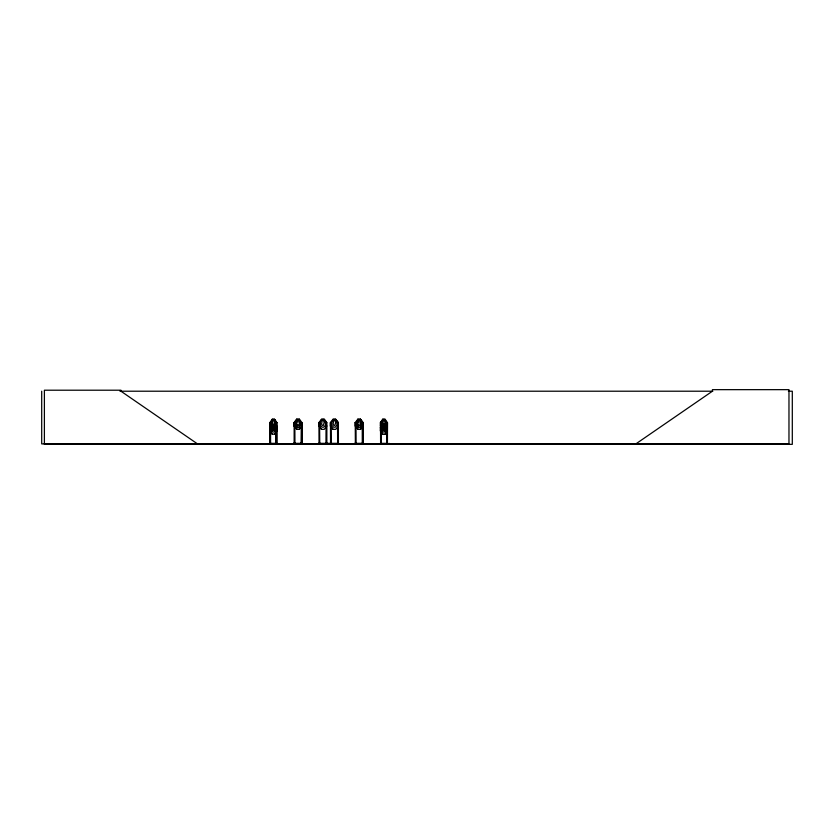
<?xml version="1.0" encoding="UTF-8"?>
<svg xmlns="http://www.w3.org/2000/svg" width="834" height="834" viewBox="0 0 834 834"><rect width="100%" height="100%" fill="white"/><g stroke="black" fill="none" stroke-linecap="round" stroke-linejoin="round"><path stroke-width="1.25" d="M381.159 422.65L381.253 443.917M386.83 422.515L386.778 443.917M294.975 422.473L294.152 422.65L294.068 425.986L296.716 429.354L299.385 429.354L302.012 425.986M301.335 422.525L301.084 443.897M319.756 443.897L319.558 422.629M337.687 422.525L338.27 422.65L335.675 419.335L333.058 419.335L331.755 422.65L331.755 425.173L333.506 427.175L335.247 427.175L336.978 425.173L336.978 422.65L335.675 419.335M356.055 422.525L355.305 422.65M296.768 422.65L297.602 419.773L298.468 419.773L299.343 422.65M357.859 422.65L358.693 419.773L359.558 419.773L360.444 424.131L359.558 425.434L358.693 425.434L357.859 424.131M382.764 424.162L381.628 430L383.15 432.012L384.672 432.012L386.173 430L386.173 427.477L384.276 419.783L383.515 419.783L382.775 424.141L383.515 425.455L385.047 424.141M272.249 424.162L271.102 430L272.635 432.012L274.146 432.012L275.647 430L275.647 427.477L273.75 419.783L272.947 419.783L272.249 424.141L272.989 425.455L274.522 424.141M386.757 422.65L387.476 422.661L387.424 443.917M267.777 443.844L271.707 443.844M378.49 443.865L382.514 443.917M378.521 443.844L382.452 443.844M296.758 419.335L295.465 422.65L295.465 425.173L297.196 427.175L298.926 427.175L300.626 425.173L300.626 422.65L299.343 419.335L296.748 419.335L294.162 422.65L294.152 443.897L294.068 443.125L294.986 443.125L294.986 443.897M301.262 422.609L301.918 422.65L301.835 443.855M294.777 443.125L294.663 443.897L293.474 443.469L294.548 443.844M294.256 443.844L294.287 443.125M294.611 443.5L293.464 443.5M354.669 443.792L355.764 443.459L354.606 443.844M355.367 443.844L355.263 422.65L355.169 425.986L357.817 429.354L360.497 429.354L363.134 425.986M355.711 443.5L354.669 443.5M318.796 443.834L318.869 443.125L319.756 443.125M299.343 424.131L298.468 425.434L297.602 425.434L296.768 424.131M272.207 424.079L269.893 427.446L272.249 424.079L274.605 424.079L276.919 427.446L276.919 430.824L274.553 434.191L272.207 434.191L269.935 430.824M274.48 429.291L276.878 426.007L274.511 429.374L272.165 429.374L269.966 425.976M274.522 434.097L276.836 430.792M387.32 425.976L385.079 429.374L382.733 429.374L380.419 426.007L380.419 422.629L382.775 419.262L385.12 419.262L387.435 422.629L387.341 443.917M382.806 419.356L380.533 422.661L380.617 443.917L380.69 422.661M385.037 434.191L387.393 430.824L385.079 434.191L382.691 434.191L380.377 430.824L380.377 427.446L382.691 424.079L385.079 424.079L387.268 427.477M382.733 424.079L380.377 427.446M294.068 422.619L296.716 419.241L299.385 419.241L302.012 422.619L301.918 443.897M355.169 422.619L357.817 419.241L360.497 419.241L363.134 422.619L363.082 443.897L363.04 422.65L360.444 419.335L357.849 419.335L356.545 422.65L356.545 425.173L358.286 427.175L360.017 427.175L361.727 425.173L361.727 422.65L360.444 419.335M360.444 429.27L363.04 425.955M326.865 425.986L324.207 429.354L321.507 429.354L318.849 425.986L318.849 422.619L321.507 419.241L324.207 419.241L326.865 422.619L326.845 443.897M338.375 425.986L335.716 429.354L333.016 429.354L330.358 425.986L330.358 422.619L333.016 419.241L335.716 419.241L338.375 422.619L338.416 443.5M635.862 443.897L712.424 391.209L712.424 389.655L788.974 389.655L788.974 443.897L41.7 443.897L41.7 391.209M330.274 443.844L331.275 443.125M355.972 422.609L356.108 443.897L356.139 443.125L355.221 443.125L355.221 443.897M319.662 422.609L318.953 422.65L319.036 443.897M326.094 422.609L326.761 422.65L324.165 419.335L321.549 419.335L320.235 422.65L320.235 425.173L321.997 427.175L323.738 427.175L325.458 425.173L325.458 422.65L324.165 419.335M270.581 422.629L269.809 422.661M362.331 422.609L363.082 422.65M119.971 391.209L712.82 391.209M788.391 391.209L792.3 391.209L792.3 444.345L44.39 444.345L44.39 390.208L120.951 390.208L120.951 391.209L197.502 443.897M276.815 443.917L276.878 422.629L275.981 422.661L275.908 443.917M380.419 422.629L381.315 422.661M380.419 426.007L382.806 429.291M269.966 430.792L272.291 434.097M380.45 430.792L382.764 434.097M275.908 443.146L276.815 443.146M301.084 443.125L302.002 443.125M325.958 443.125L326.845 443.125M338.354 443.125L337.468 443.125L337.468 443.897M362.248 443.125L363.165 443.125M380.481 443.146L381.388 443.146L381.388 443.917M387.549 443.146L386.642 443.146L386.642 443.917M270.508 443.365L276.044 443.365M294.944 443.344L301.126 443.344M301.46 443.469L302.606 443.5M319.756 443.344L337.468 443.344M356.108 443.344L362.29 443.344M362.665 443.469L363.728 443.5M381.253 443.365L386.778 443.365M274.782 443.917L278.702 443.917M385.61 443.865L389.499 443.511L385.517 443.917M278.764 443.844L274.834 443.511M326.073 422.379L325.958 443.897M330.441 425.955L333.058 429.27M318.932 425.955L321.549 429.27M294.162 425.955L296.758 429.27M276.878 422.629L274.511 419.262L272.165 419.262L269.851 422.629L269.872 443.917M274.48 419.356L276.794 422.661M386.945 443.146L386.966 443.917M381.086 443.146L381.065 443.917M380.804 443.146L380.804 443.917M362.404 443.125L362.404 443.897M362.258 422.369L362.29 443.897M360.486 419.241L360.486 429.354M357.807 419.241L357.807 429.354M355.93 443.125L355.93 443.897M355.44 443.125L355.43 443.897M338.187 443.125L338.187 443.897M337.541 422.379L337.634 443.897M331.275 443.897L331.108 422.379L330.472 422.65L330.556 443.897M326.678 443.125L326.678 443.897M326.125 443.125L326.125 443.897M319.589 443.125L319.589 443.897M301.241 443.125L301.293 443.897M299.385 419.241L299.385 429.354M296.716 419.241L296.716 429.354M294.829 422.379L294.944 443.897M276.607 422.661L276.711 443.917M276.513 443.146L276.492 443.917M276.231 443.146L276.21 443.917M276.117 422.39L276.044 443.917M271.769 443.917L267.839 443.917M270.643 443.917L270.643 443.146L269.736 443.146L269.736 443.917M270.518 422.39L270.508 443.917M270.435 422.661L270.435 443.917M269.966 422.661L270.039 443.917M271.728 426.341L272.947 428.895L271.675 431.522L273.333 429.364L275.012 431.522L273.75 428.874L274.98 426.424L273.364 428.374L271.728 426.341M382.128 426.341L383.348 428.895L382.076 431.522L383.734 429.364L385.412 431.522L384.151 428.874L385.381 426.424L383.776 428.374L382.128 426.341M272.989 424.6L272.249 428.957L273.75 430.261L274.522 427.477L273.75 424.6L272.989 424.6M383.515 424.6L382.775 428.957L384.276 430.261L385.047 427.477L384.276 424.6L383.473 424.6M322.404 419.773L321.559 424.131L322.404 425.434L323.279 425.434L324.165 422.65L323.279 419.773L322.404 419.773M333.923 419.773L333.068 424.131L333.923 425.434L334.788 425.434L335.685 422.65L334.788 419.773L333.923 419.773M382.764 419.356L381.628 425.194L383.15 427.196L384.672 427.196L386.173 425.194L386.173 422.661L385.037 419.356L382.764 419.356M272.249 419.356L271.102 425.194L272.635 427.196L274.146 427.196L275.647 425.194L275.647 422.661L274.522 419.356L272.197 419.356"/></g></svg>
